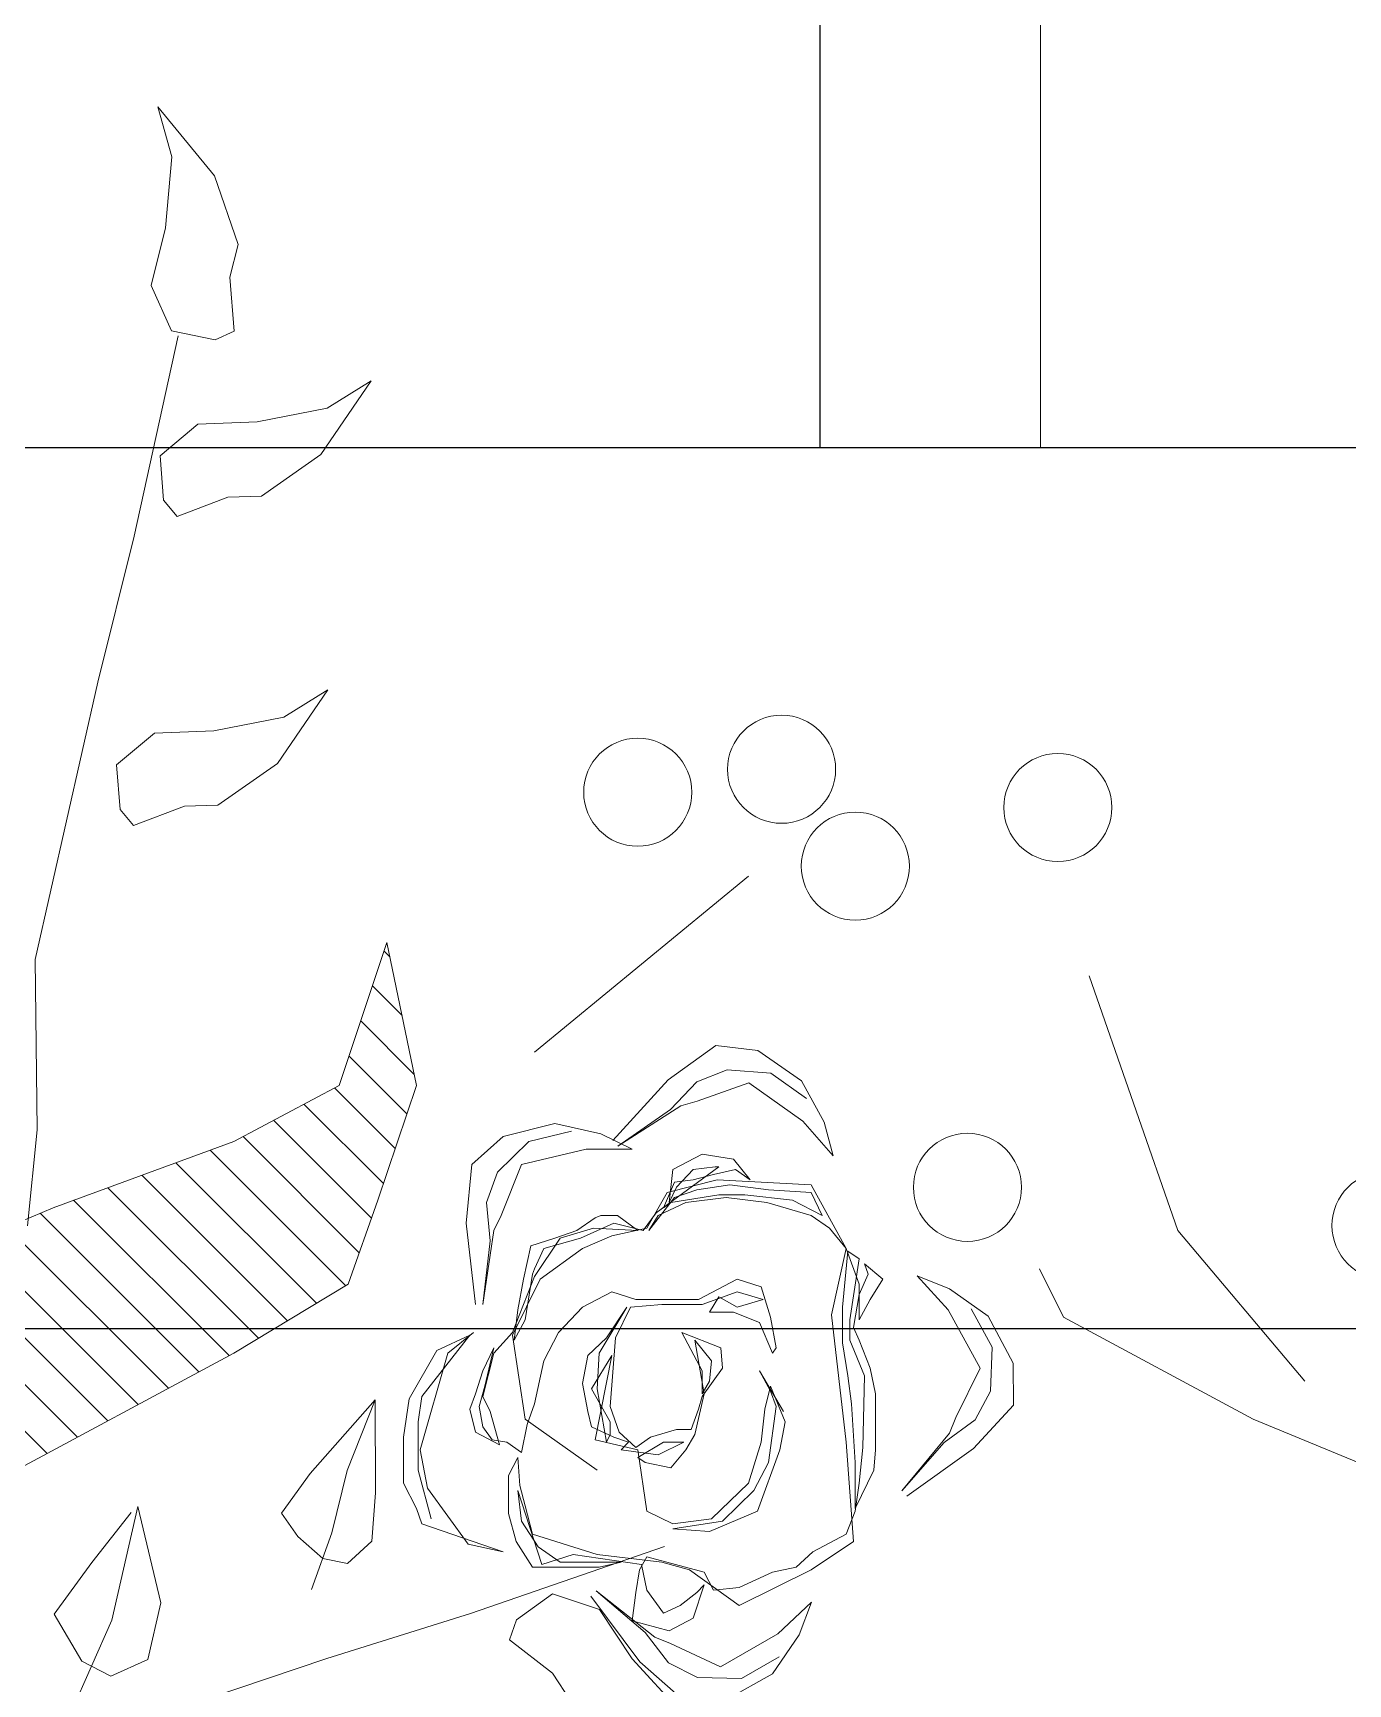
# Model space of a CAD drawing. Header units: millimetres. Extents: x -122165 to 59500, y -31598 to 53500.
# Drawn here: x 3321.4 to 3619.8, y 16633.2 to 17008 of the extents above; entities that cross this region are included whole.
import ezdxf

# ---------------------------------------------------------------- set-up
doc = ezdxf.new("R2010")
doc.units = ezdxf.units.MM
doc.header["$MEASUREMENT"] = 0
doc.linetypes.add('HIDDEN', pattern=[0.375, 0.25, -0.125])
doc.layers.add('Ano_Line_Parking', color=8, linetype='Continuous')
doc.layers.add('Pln_Elv_Stair', color=3, linetype='Continuous')
for name, color, linetype, lineweight in [('ARC_A_ R.C.C', 162, 'Continuous', 40), ('ARC_A_R.C.C. Hatch', 8, 'Continuous', 5), ('I_FUR', 7, 'Continuous', 18), ('Lan_Planter', 74, 'Continuous', 13)]:
    doc.layers.add(name, color=color, linetype=linetype, lineweight=lineweight)

# ---------------------------------------------------------------- blocks, each defined once
blk = doc.blocks.new('ARC$1$Existing Layout$0$col gf 180116')
at = {"layer": 'ARC_A_R.C.C. Hatch'}
h = blk.add_hatch(color=256, dxfattribs=at)
h.dxf.hatch_style = 1
h.paths.add_polyline_path([(201.73999, 26.78621), (202.64, 26.78621), (202.64, 26.48621), (201.73999, 26.48621)])
edge = h.paths.add_edge_path()
edge.add_line((216.33999, 22.98621), (216.13999, 22.98621))
edge.add_line((216.13999, 22.98621), (216.13999, 25.58621))
edge.add_line((216.13999, 25.58621), (218.33999, 25.58621))
edge.add_line((218.33999, 25.58621), (218.33999, 22.98621))
edge.add_line((218.33999, 22.98621), (218.03999, 22.98621))
h.paths.add_polyline_path([(207.13999, 25.88621), (207.43999, 25.88621), (207.43999, 26.78621), (207.13999, 26.78621)])
h.paths.add_polyline_path([(208.03999, 20.48621), (208.03999, 20.78621), (207.13999, 20.78621), (207.13999, 20.48621)])
h.paths.add_polyline_path([(202.63999, 32.78621), (202.63999, 32.48621), (201.73999, 32.48621), (201.73999, 32.78621)])
h.paths.add_polyline_path([(191.23999, 20.48621), (191.23999, 20.78621), (190.33999, 20.78621), (190.33999, 20.48621)])
h.paths.add_polyline_path([(184.03999, 20.48621), (184.03999, 20.78621), (183.13999, 20.78621), (183.13999, 20.48621)])
h.paths.add_polyline_path([(220.63999, 14.18621), (220.33999, 14.18621), (220.33999, 13.28621), (220.63999, 13.28621)])
h.paths.add_polyline_path([(220.63999, 20.48621), (220.63999, 20.78621), (219.73999, 20.78621), (219.73999, 20.48621)])
h.paths.add_polyline_path([(220.63999, 25.28621), (220.63999, 25.58621), (219.73999, 25.58621), (219.73999, 25.28621)])
h.paths.add_polyline_path([(220.63999, 32.78621), (220.63999, 32.48621), (219.73999, 32.48621), (219.73999, 32.78621)])
h.paths.add_polyline_path([(220.33999, 37.28621), (220.63999, 37.28621), (220.63999, 38.18621), (220.33999, 38.18621)])
h.paths.add_polyline_path([(201.13999, 43.28621), (201.43999, 43.28621), (201.43999, 44.18621), (201.13999, 44.18621)])
h.paths.add_polyline_path([(196.33999, 43.28621), (196.63999, 43.28621), (196.63999, 44.18621), (196.33999, 44.18621)])
h.paths.add_polyline_path([(190.33999, 43.28621), (190.63999, 43.28621), (190.63999, 44.18621), (190.33999, 44.18621)])
h.paths.add_polyline_path([(207.13999, 43.28621), (207.43999, 43.28621), (207.43999, 44.18621), (207.13999, 44.18621)])
h.paths.add_polyline_path([(220.63999, 56.78621), (220.33999, 56.78621), (220.33999, 55.88621), (220.63999, 55.88621)])
h.paths.add_polyline_path([(220.33999, 50.78621), (220.63999, 50.78621), (220.63999, 49.88621), (220.33999, 49.88621)])
h.paths.add_polyline_path([(226.33999, 50.78621), (226.63999, 50.78621), (226.63999, 49.88621), (226.33999, 49.88621)])
h.paths.add_polyline_path([(220.33999, 43.28621), (220.63999, 43.28621), (220.63999, 44.18621), (220.33999, 44.18621)])
h.paths.add_polyline_path([(232.63999, 44.18621), (232.63999, 43.88621), (231.73999, 43.88621), (231.73999, 44.18621)])
h.paths.add_polyline_path([(232.63999, 50.48621), (232.63999, 50.78621), (231.73999, 50.78621), (231.73999, 50.48621)])
h.paths.add_polyline_path([(232.63999, 55.88621), (232.63999, 56.18621), (231.73999, 56.18621), (231.73999, 55.88621)])
h.paths.add_polyline_path([(213.13999, 43.28621), (213.43999, 43.28621), (213.43999, 44.18621), (213.13999, 44.18621)])
h.paths.add_polyline_path([(226.63999, 7.88621), (226.63999, 8.18621), (225.73999, 8.18621), (225.73999, 7.88621)])
h.paths.add_polyline_path([(226.63999, 13.28621), (226.63999, 13.58621), (225.73999, 13.58621), (225.73999, 13.28621)])
h.paths.add_polyline_path([(201.73999, 20.78621), (201.73999, 20.48621), (202.63999, 20.48621), (202.63999, 20.78621)])
h.paths.add_polyline_path([(184.03999, 25.88621), (184.03999, 26.18621), (183.13999, 26.18621), (183.13999, 25.88621)])
h.paths.add_polyline_path([(183.13999, 14.18621), (183.13999, 13.88621), (184.03999, 13.88621), (184.03999, 14.18621)])
h.paths.add_polyline_path([(202.63999, 13.88621), (202.63999, 14.18621), (201.73999, 14.18621), (201.73999, 13.88621)])
h.paths.add_polyline_path([(196.33999, 13.28621), (196.63999, 13.28621), (196.63999, 14.18621), (196.33999, 14.18621)])
h.paths.add_polyline_path([(190.33999, 13.28621), (190.63999, 13.28621), (190.63999, 14.18621), (190.33999, 14.18621)])
h.paths.add_polyline_path([(196.33999, 25.88621), (196.63999, 25.88621), (196.63999, 26.78621), (196.33999, 26.78621)])
h.paths.add_polyline_path([(190.33999, 25.88621), (190.63999, 25.88621), (190.63999, 26.78621), (190.33999, 26.78621)])
h.paths.add_polyline_path([(214.03999, 13.28621), (214.03999, 13.58621), (213.13999, 13.58621), (213.13999, 13.28621)])
h.paths.add_polyline_path([(213.13999, 20.78621), (213.13999, 20.48621), (214.03999, 20.48621), (214.03999, 20.78621)])
h.paths.add_polyline_path([(213.43999, 26.78621), (213.13999, 26.78621), (213.13999, 25.88621), (213.43999, 25.88621)])
h.paths.add_polyline_path([(214.03999, 32.78621), (214.03999, 32.48621), (213.13999, 32.48621), (213.13999, 32.78621)])
h.paths.add_polyline_path([(214.03999, 7.88621), (214.03999, 8.18621), (213.13999, 8.18621), (213.13999, 7.88621)])
h.paths.add_polyline_path([(226.63999, 20.48621), (226.63999, 20.78621), (225.73999, 20.78621), (225.73999, 20.48621)])
h.paths.add_polyline_path([(226.63999, 25.28621), (226.63999, 25.58621), (225.73999, 25.58621), (225.73999, 25.28621)])
h.paths.add_polyline_path([(226.63999, 32.78621), (226.63999, 32.48621), (225.73999, 32.48621), (225.73999, 32.78621)])
h.paths.add_polyline_path([(226.63999, 37.28621), (226.63999, 37.58621), (225.73999, 37.58621), (225.73999, 37.28621)])
h.paths.add_polyline_path([(225.73999, 44.18621), (225.73999, 43.88621), (226.63999, 43.88621), (226.63999, 44.18621)])
h.paths.add_polyline_path([(226.63999, 56.78621), (226.33999, 56.78621), (226.33999, 55.88621), (226.63999, 55.88621)])
h.paths.add_polyline_path([(214.03999, 55.88621), (214.03999, 56.18621), (213.13999, 56.18621), (213.13999, 55.88621)])
h.paths.add_polyline_path([(213.13999, 37.28621), (213.43999, 37.28621), (213.43999, 38.18621), (213.13999, 38.18621)])
h.paths.add_polyline_path([(214.03999, 50.78621), (213.73999, 50.78621), (213.73999, 49.88621), (214.03999, 49.88621)])
h.paths.add_polyline_path([(207.13999, 37.28621), (207.43999, 37.28621), (207.43999, 38.18621), (207.13999, 38.18621)])
h.paths.add_polyline_path([(207.13999, 49.88621), (207.43999, 49.88621), (207.43999, 50.78621), (207.13999, 50.78621)])
h.paths.add_polyline_path([(183.13999, 50.18621), (183.13999, 49.88621), (184.03999, 49.88621), (184.03999, 50.18621)])
h.paths.add_polyline_path([(183.13999, 38.18621), (183.13999, 37.88621), (184.03999, 37.88621), (184.03999, 38.18621)])
h.paths.add_polyline_path([(201.73999, 37.58621), (201.73999, 37.28621), (202.63999, 37.28621), (202.63999, 37.58621)])
h.paths.add_polyline_path([(196.33999, 37.28621), (196.63999, 37.28621), (196.63999, 38.18621), (196.33999, 38.18621)])
h.paths.add_polyline_path([(190.33999, 37.28621), (190.63999, 37.28621), (190.63999, 38.18621), (190.33999, 38.18621)])
h.paths.add_polyline_path([(201.13999, 49.88621), (201.43999, 49.88621), (201.43999, 50.78621), (201.13999, 50.78621)])
h.paths.add_polyline_path([(196.33999, 49.88621), (196.63999, 49.88621), (196.63999, 50.78621), (196.33999, 50.78621)])
h.paths.add_polyline_path([(190.33999, 49.88621), (190.63999, 49.88621), (190.63999, 50.78621), (190.33999, 50.78621)])
h.paths.add_polyline_path([(220.63999, 8.18621), (220.33999, 8.18621), (220.33999, 7.28621), (220.63999, 7.28621)])
h.paths.add_polyline_path([(195.73999, 20.48621), (195.73999, 20.78621), (196.63999, 20.78621), (196.63999, 20.48621)])
h.paths.add_polyline_path([(183.13999, 43.58621), (183.13999, 43.28621), (184.03999, 43.28621), (184.03999, 43.58621)])
blk = doc.blocks.new('ARC')
at = {"layer": 'ARC_A_ R.C.C', "extrusion": (4.48937e-09, -4.26518e-20, 1), "xscale": 999.9941761349517, "yscale": 999.9941761349517, "zscale": 999.9941761349517}
blk.add_blockref('ARC$1$Existing Layout$0$col gf 180116', (-183138.93, -13286.14, -0.89), dxfattribs=at)
blk = doc.blocks.new('b-85')
at = {"color": 97, "true_color": 0x446a2a}
for p, q in [((280.98, 622.72), (301.12, 632.69)), ((238.57, 543.73), (280.98, 622.72)), ((317.03, 575.18), (423.06, 611.99)), ((254.47, 522.26), (317.03, 575.18)), ((201.46, 454), (238.57, 543.73)), ((224.35, -173.07), (294.71, -102.71)), ((297.94, -108.13), (326.57, -175.62)), ((231.13, -185.68), (301.14, -115.67)), ((237.92, -198.3), (306.92, -129.3)), ((266.13, -250.78), (206.76, -140.34)), ((244.7, -210.91), (312.7, -142.92)), ((251.48, -223.53), (318.47, -156.54)), ((258.26, -236.14), (324.25, -170.16)), ((358.93, -168.98), (319.06, -164.89)), ((429.86, -168.08), (358.93, -168.98)), ((545.14, -194.16), (429.86, -168.08)), ((139.12, -289.41), (101.37, -177.41)), ((137.97, -187.59), (157.51, -175.96)), ((157.51, -175.96), (179.02, -191.63)), ((326.57, -175.62), (354.14, -250.78)), ((116.68, -183.16), (155.08, -200.01)), ((265.05, -248.76), (329.69, -184.12)), ((131.69, -199.57), (137.97, -187.59)), ((179.02, -191.63), (199.74, -208.01)), ((272.26, -260.95), (334.89, -198.31)), ((605.92, -209.29), (545.14, -194.16)), ((138.64, -215.03), (131.69, -199.57)), ((155.08, -200.01), (202.33, -210.84)), ((485.54, -209.05), (492.25, -203.42)), ((492.25, -203.42), (510.72, -201.97)), ((510.72, -201.97), (523.96, -217.75)), ((202.33, -210.84), (162.27, -220.45)), ((279.55, -273.05), (340.1, -212.5)), ((493.57, -230.17), (485.54, -209.05)), ((689.2, -227.58), (605.92, -209.29)), ((162.27, -220.45), (138.64, -215.03)), ((523.96, -217.75), (524.88, -242.41)), ((691.34, -224.77), (710.17, -216.41)), ((710.17, -216.41), (734.13, -222.36)), ((784.44, -219.08), (755.76, -242.74)), ((763.7, -224.96), (784.44, -219.08)), ((614.1, -227.13), (620.81, -221.5)), ((620.81, -221.5), (639.28, -220.05)), ((639.28, -220.05), (652.52, -235.83)), ((687.62, -242.92), (691.34, -224.77)), ((734.13, -222.36), (763.7, -224.96)), ((286.84, -285.16), (345.3, -226.69)), ((493.96, -244.14), (493.57, -230.17)), ((622.13, -248.25), (614.1, -227.13)), ((652.52, -235.83), (653.44, -260.5)), ((294.13, -297.27), (350.51, -240.89)), ((511.29, -268.84), (493.96, -244.14)), ((524.88, -242.41), (530.57, -271.55)), ((691.18, -250.93), (687.62, -242.92)), ((755.76, -242.74), (727.22, -252.55)), ((294.76, -298.32), (266.13, -250.78)), ((354.14, -250.78), (377.46, -294.49)), ((622.52, -262.22), (622.13, -248.25)), ((713.69, -249.06), (691.18, -250.93)), ((727.22, -252.55), (713.69, -249.06)), ((307.87, -302.92), (356.18, -254.61)), ((653.44, -260.5), (659.13, -289.63)), ((322.23, -307.96), (362.93, -267.26)), ((639.85, -286.92), (622.52, -262.22)), ((189.85, -277.33), (199.49, -270.59)), ((199.49, -270.59), (216.08, -282.44)), ((541.96, -289.85), (511.29, -268.84)), ((530.57, -271.55), (541.96, -289.85)), ((180.71, -287.76), (189.85, -277.33)), ((336.66, -312.93), (369.68, -279.91)), ((167.74, -282.99), (191.35, -291.54)), ((178.59, -298.01), (180.71, -287.76)), ((216.08, -282.44), (246.63, -309.58)), ((670.53, -307.93), (639.85, -286.92)), ((157.85, -349.18), (139.12, -289.41)), ((191.35, -291.54), (217.31, -297.94)), ((351.16, -317.82), (376.43, -292.55)), ((377.46, -294.49), (436.84, -314.43)), ((659.13, -289.63), (670.53, -307.93)), ((187.91, -308.2), (178.59, -298.01)), ((217.31, -297.94), (246.63, -309.58)), ((329.75, -310.59), (294.76, -298.32)), ((365.67, -322.72), (389.76, -298.62)), ((207.91, -309.65), (187.91, -308.2)), ((382.02, -325.76), (404.28, -303.5)), ((406.47, -320.7), (418.81, -308.37)), ((246.63, -309.58), (207.91, -309.65)), ((377.46, -326.7), (329.75, -310.59)), ((436.84, -314.43), (377.46, -326.7)), ((430.92, -315.65), (433.33, -313.25)), ((464.41, -464.74), (391.25, -375.78)), ((121.3, -390.91), (133.03, -383.31))]:
    blk.add_line(p, q, dxfattribs=at)
at = {"color": 30, "true_color": 0xef731a}
for p, q in [((201.46, -326.7), (212.06, -321.33)), ((212.06, -321.33), (231.14, -321.33)), ((231.14, -321.33), (247.05, -323.63)), ((183.43, -362.74), (195.09, -329)), ((195.09, -329), (201.46, -326.7)), ((217.36, -327.47), (197.21, -332.83)), ((225.84, -328.23), (209.94, -331.3)), ((237.51, -327.47), (217.36, -327.47)), ((266.13, -339.74), (225.84, -328.23)), ((248.11, -329), (237.51, -327.47)), ((247.05, -323.63), (267.19, -335.14)), ((273.56, -348.94), (248.11, -329)), ((209.94, -331.3), (186.61, -348.17)), ((267.19, -335.14), (273.56, -348.94)), ((274.62, -350.47), (266.13, -339.74)), ((185.6, -429.81), (157.85, -349.18)), ((186.61, -348.17), (183.43, -362.74)), ((233.26, -351.24), (242.81, -348.94)), ((242.81, -348.94), (249.17, -351.24)), ((286.28, -351.24), (320.21, -347.41)), ((320.21, -347.41), (344.59, -349.71)), ((344.59, -349.71), (356.26, -362.74)), ((227.96, -361.21), (233.26, -351.24)), ((235.38, -354.31), (230.08, -358.14)), ((243.87, -352.77), (235.38, -354.31)), ((248.11, -354.31), (241.75, -357.38)), ((252.35, -355.07), (243.87, -352.77)), ((266.13, -358.91), (248.11, -354.31)), ((249.17, -351.24), (258.71, -354.31)), ((268.25, -358.91), (252.35, -355.07)), ((258.71, -354.31), (268.25, -358.91)), ((286.28, -354.31), (312.79, -357.38)), ((317.03, -358.91), (286.28, -354.31)), ((312.79, -357.38), (328.69, -355.84)), ((328.69, -355.84), (341.41, -360.44)), ((241.75, -357.38), (227.96, -361.21)), ((230.08, -358.14), (229.02, -364.28)), ((274.62, -366.58), (266.13, -358.91)), ((323.39, -361.98), (317.03, -358.91)), ((344.59, -370.41), (323.39, -361.98)), ((341.41, -360.44), (354.14, -373.48)), ((356.26, -362.74), (361.56, -384.22)), ((133.03, -383.31), (146.87, -365.46)), ((146.87, -365.46), (155.18, -368.25)), ((155.18, -368.25), (166.03, -383.27)), ((187.67, -368.11), (177.07, -375.01)), ((208.88, -368.88), (178.13, -378.85)), ((185.55, -377.31), (196.15, -370.41)), ((199.33, -365.04), (187.67, -368.11)), ((196.15, -370.41), (208.88, -368.88)), ((215.24, -365.04), (199.33, -365.04)), ((202.52, -371.95), (211, -369.65)), ((211, -369.65), (222.66, -368.88)), ((222.66, -368.88), (215.24, -365.04)), ((229.02, -364.28), (224.78, -370.41)), ((224.78, -370.41), (236.44, -372.71)), ((238.57, -371.95), (273.56, -366.58)), ((271.43, -367.35), (284.16, -368.88)), ((279.92, -371.95), (271.43, -367.35)), ((273.56, -366.58), (296.88, -378.08)), ((297.94, -375.78), (274.62, -366.58)), ((284.16, -368.88), (296.88, -371.18)), ((350.96, -397.25), (344.59, -370.41)), ((177.07, -375.01), (177.07, -384.22)), ((179.19, -386.52), (185.55, -377.31)), ((182.37, -401.86), (190.85, -375.01)), ((190.85, -375.01), (202.52, -371.95)), ((217.36, -401.86), (238.57, -371.95)), ((236.44, -372.71), (244.93, -375.78)), ((244.93, -375.78), (262.95, -379.62)), ((299, -375.01), (279.92, -371.95)), ((296.88, -371.18), (310.67, -374.25)), ((313.85, -386.52), (297.94, -375.78)), ((301.12, -375.78), (299, -375.01)), ((309.6, -379.62), (301.12, -375.78)), ((310.67, -374.25), (313.85, -384.22)), ((354.14, -373.48), (358.38, -391.12)), ((166.03, -383.27), (159.46, -402.79)), ((177.07, -384.22), (177.07, -402.62)), ((178.13, -378.85), (182.37, -391.89)), ((262.95, -379.62), (274.62, -385.75)), ((296.88, -378.08), (309.6, -395.72)), ((313.85, -394.95), (309.6, -379.62)), ((313.85, -384.22), (317.03, -393.42)), ((361.56, -384.22), (357.32, -403.39)), ((179.19, -411.83), (179.19, -386.52)), ((274.62, -385.75), (285.22, -395.72)), ((318.09, -400.32), (313.85, -386.52)), ((182.37, -391.89), (178.13, -420.26)), ((235.38, -399.56), (241.75, -398.02)), ((241.75, -398.02), (253.41, -395.72)), ((253.41, -395.72), (265.07, -398.02)), ((265.07, -398.02), (272.49, -405.69)), ((285.22, -395.72), (291.58, -407.99)), ((309.6, -395.72), (314.91, -407.99)), ((320.21, -408.76), (313.85, -394.95)), ((317.03, -393.42), (322.33, -401.09)), ((350.96, -416.43), (350.96, -397.25)), ((165.06, -399.2), (137.69, -419.61)), ((159.46, -402.79), (138.87, -416.41)), ((147.88, -425.83), (167.16, -401.43)), ((167.16, -401.43), (149.92, -421.81)), ((177.07, -402.62), (179.19, -411.83)), ((179.19, -428.7), (182.37, -401.86)), ((230.08, -401.09), (225.84, -418.73)), ((251.29, -401.86), (229.02, -405.69)), ((265.07, -407.99), (230.08, -401.09)), ((231.14, -408.76), (235.38, -399.56)), ((237.51, -407.22), (251.29, -399.56)), ((251.29, -399.56), (265.07, -407.99)), ((266.13, -402.62), (251.29, -401.86)), ((285.22, -414.13), (266.13, -402.62)), ((317.03, -418.73), (318.09, -400.32)), ((322.33, -401.09), (323.39, -403.39)), ((323.39, -403.39), (323.39, -410.29)), ((357.32, -403.39), (350.96, -416.43)), ((223.72, -427.16), (225.84, -411.83)), ((225.84, -411.83), (229.02, -414.89)), ((233.26, -411.06), (226.9, -417.96)), ((229.02, -405.69), (232.2, -407.22)), ((229.02, -414.89), (231.14, -408.76)), ((232.2, -407.22), (237.51, -407.22)), ((243.87, -407.22), (233.26, -411.06)), ((272.49, -409.52), (243.87, -407.22)), ((272.49, -405.69), (285.22, -414.13)), ((285.22, -415.66), (272.49, -409.52)), ((291.58, -407.99), (288.4, -417.96)), ((314.91, -407.99), (318.09, -422.56)), ((317.03, -421.03), (320.21, -408.76)), ((323.39, -410.29), (317.03, -418.73)), ((352.2, -410.46), (367.37, -432.41)), ((369.01, -436.61), (352.2, -410.46)), ((354.5, -408.44), (379.75, -431.42)), ((138.87, -416.41), (116.96, -436.45)), ((150.56, -431.76), (154.8, -416.43)), ((154.8, -416.43), (166.47, -417.96)), ((166.47, -417.96), (176.01, -419.49)), ((225.84, -418.73), (200.39, -422.56)), ((220.54, -421.8), (222.66, -418.73)), ((222.66, -418.73), (229.02, -429.46)), ((226.9, -417.96), (231.14, -424.1)), ((286.28, -428.7), (285.22, -415.66)), ((288.4, -417.96), (288.4, -444.04)), ((137.69, -419.61), (121.47, -437.98)), ((149.92, -421.81), (137.27, -431.57)), ((167.53, -422.56), (157.98, -429.46)), ((178.13, -420.26), (167.53, -422.56)), ((181.31, -422.56), (174.95, -446.34)), ((176.01, -419.49), (181.31, -422.56)), ((200.39, -422.56), (195.09, -433.3)), ((218.42, -432.53), (220.54, -421.8)), ((231.14, -424.1), (234.32, -434.83)), ((324.45, -426.4), (317.03, -421.03)), ((317.03, -423.33), (330.81, -434.07)), ((323.39, -427.16), (317.03, -423.33)), ((318.09, -422.56), (332.93, -431)), ((137.27, -431.57), (131.14, -443.63)), ((135.64, -453.08), (145.34, -432.42)), ((145.34, -432.42), (147.88, -425.83)), ((155.86, -441.73), (150.56, -431.76)), ((157.98, -429.46), (161.16, -436.37)), ((176.01, -440.2), (179.19, -428.7)), ((225.84, -438.67), (218.42, -432.53)), ((229.02, -437.9), (223.72, -427.16)), ((229.02, -429.46), (229.02, -437.9)), ((286.28, -445.57), (286.28, -428.7)), ((328.69, -438.67), (323.39, -427.16)), ((343.53, -452.47), (324.45, -426.4)), ((326.57, -429.46), (337.17, -434.07)), ((328.69, -432.53), (326.57, -429.46)), ((328.69, -431.76), (335.05, -434.83)), ((342.47, -433.3), (328.69, -431.76)), ((331.87, -452.47), (328.69, -432.53)), ((332.93, -431), (338.23, -451.7)), ((367.37, -432.41), (379, -443.36)), ((379.75, -431.42), (394.1, -451.27)), ((161.16, -436.37), (166.47, -443.27)), ((191.91, -448.64), (192.97, -433.3)), ((192.97, -433.3), (196.15, -454)), ((195.09, -433.3), (197.21, -449.4)), ((232.2, -442.5), (225.84, -438.67)), ((234.32, -434.83), (234.32, -440.97)), ((274.62, -437.13), (262.95, -443.27)), ((268.25, -453.24), (274.62, -437.13)), ((330.81, -455.54), (328.69, -438.67)), ((330.81, -434.07), (333.99, -443.27)), ((335.05, -434.83), (342.47, -441.73)), ((337.17, -434.07), (338.23, -441.73)), ((348.84, -445.57), (342.47, -433.3)), ((370.9, -443.42), (369.01, -436.61)), ((131.14, -443.63), (130.78, -461.84)), ((169.65, -446.34), (155.86, -441.73)), ((161.16, -460.91), (176.01, -440.2)), ((166.47, -443.27), (169.65, -446.34)), ((174.95, -446.34), (167.53, -450.17)), ((249.17, -446.34), (232.2, -442.5)), ((234.32, -440.97), (242.81, -444.04)), ((242.81, -444.04), (248.11, -445.57)), ((248.11, -445.57), (259.77, -454)), ((271.43, -442.5), (249.17, -446.34)), ((249.17, -445.57), (254.47, -448.64)), ((258.71, -445.57), (249.17, -445.57)), ((262.95, -443.27), (258.71, -445.57)), ((262.95, -449.4), (271.43, -442.5)), ((291.58, -460.14), (286.28, -445.57)), ((288.4, -444.04), (296.88, -460.14)), ((333.99, -443.27), (336.11, -457.07)), ((338.23, -441.73), (340.35, -450.17)), ((342.47, -441.73), (343.53, -450.94)), ((346.72, -458.61), (348.84, -445.57)), ((378.54, -464.92), (370.9, -443.42)), ((379, -443.36), (383.93, -455.96)), ((149.36, -477.01), (135.64, -453.08)), ((167.53, -450.17), (168.59, -460.91)), ((200.39, -468.58), (191.91, -448.64)), ((197.21, -449.4), (212.06, -464.74)), ((254.47, -448.64), (262.95, -449.4)), ((283.1, -448.64), (289.46, -452.47)), ((283.1, -458.61), (283.1, -448.64)), ((289.46, -452.47), (285.22, -460.14)), ((331.87, -463.21), (331.87, -452.47)), ((338.23, -451.7), (336.11, -490.82)), ((340.35, -450.17), (342.47, -459.37)), ((343.53, -450.94), (343.53, -452.47)), ((394.1, -451.27), (391.99, -468.63)), ((121.89, -455.46), (132.71, -474.75)), ((196.15, -454), (208.88, -467.04)), ((259.77, -454), (268.25, -453.24)), ((278.86, -469.34), (283.1, -458.61)), ((328.69, -472.41), (330.81, -455.54)), ((336.11, -457.07), (333.99, -473.18)), ((338.23, -465.51), (346.72, -458.61)), ((342.47, -459.37), (338.23, -465.51)), ((383.93, -455.96), (382.52, -474.12)), ((130.78, -461.84), (139.75, -477.61)), ((176.01, -490.82), (161.16, -460.91)), ((168.59, -460.91), (174.95, -474.71)), ((212.06, -464.74), (229.02, -470.11)), ((285.22, -460.14), (288.4, -470.88)), ((288.4, -470.88), (291.58, -460.14)), ((296.88, -460.14), (293.7, -470.11)), ((329.75, -483.15), (331.87, -463.21)), ((362.55, -487.4), (378.54, -464.92)), ((225.84, -477.78), (200.39, -468.58)), ((208.88, -467.04), (220.54, -473.18)), ((220.54, -473.18), (243.87, -476.25)), ((229.02, -470.11), (242.81, -471.64)), ((258.71, -469.34), (241.75, -479.31)), ((242.81, -471.64), (252.35, -473.94)), ((250.23, -473.94), (258.71, -469.34)), ((266.13, -474.71), (278.86, -469.34)), ((293.7, -470.11), (280.98, -473.94)), ((323.39, -490.82), (328.69, -472.41)), ((333.99, -473.18), (332.93, -490.82)), ((391.99, -468.63), (379.34, -486.78)), ((132.71, -474.75), (148.92, -485.83)), ((162.48, -490.99), (149.36, -477.01)), ((174.95, -474.71), (177.07, -484.68)), ((237.51, -480.08), (225.84, -477.78)), ((252.35, -473.94), (237.51, -480.08)), ((243.87, -476.25), (250.23, -473.94)), ((268.25, -476.25), (266.13, -474.71)), ((280.98, -473.94), (268.25, -476.25)), ((382.52, -474.12), (372.05, -488.94)), ((148.92, -485.83), (162.48, -490.99)), ((177.07, -484.68), (183.43, -491.58)), ((323.39, -495.42), (329.75, -483.15)), ((348.13, -500.04), (362.55, -487.4)), ((379.34, -486.78), (362.13, -496.23)), ((187.67, -508.45), (176.01, -490.82)), ((183.43, -491.58), (190.85, -505.39)), ((336.11, -490.82), (309.6, -505.39)), ((318.09, -498.49), (323.39, -490.82)), ((332.93, -490.82), (323.39, -495.42)), ((282.04, -499.25), (229.02, -505.39)), ((309.6, -505.39), (282.04, -499.25)), ((309.6, -505.39), (318.09, -498.49)), ((362.13, -496.23), (348.13, -500.04)), ((229.02, -505.39), (187.67, -508.45)), ((190.85, -505.39), (200.39, -509.22)), ((244.93, -507.69), (220.54, -509.22)), ((256.59, -506.15), (244.93, -507.69)), ((270.37, -503.85), (256.59, -506.15)), ((256.59, -513.06), (271.43, -506.92)), ((285.22, -503.85), (270.37, -503.85)), ((271.43, -506.92), (279.92, -506.92)), ((279.92, -506.92), (305.36, -510.76)), ((308.54, -506.15), (285.22, -503.85)), ((294.76, -510.76), (309.6, -505.39)), ((305.36, -510.76), (308.54, -506.15)), ((200.39, -509.22), (212.06, -510.76)), ((201.46, -509.22), (217.36, -516.89)), ((220.54, -509.22), (201.46, -509.22)), ((212.06, -510.76), (226.9, -512.29)), ((226.9, -512.29), (256.59, -513.06)), ((259.77, -515.36), (271.43, -510.76)), ((271.43, -510.76), (276.74, -508.45)), ((276.74, -508.45), (290.52, -510.76)), ((279.92, -510.76), (294.76, -510.76)), ((288.4, -515.36), (279.92, -510.76)), ((290.52, -510.76), (299, -514.59)), ((303.24, -513.06), (296.88, -520.73)), ((299, -514.59), (303.24, -513.06)), ((217.36, -516.89), (225.84, -517.66)), ((225.84, -517.66), (235.38, -517.66)), ((235.38, -517.66), (249.17, -517.66)), ((249.17, -517.66), (259.77, -515.36)), ((296.88, -520.73), (288.4, -515.36)), ((208.82, -528.59), (228.86, -546.21)), ((232.84, -548.33), (208.82, -528.59)), ((206.54, -530.65), (226.43, -558.4)), ((298.27, -534.97), (284.04, -547.82)), ((292.86, -548.43), (298.27, -534.97)), ((228.86, -546.21), (238.38, -559.04)), ((239.38, -551), (232.84, -548.33)), ((284.04, -547.82), (259.85, -561.08)), ((281.47, -564.43), (292.86, -548.43)), ((259.85, -561.08), (239.38, -551)), ((226.43, -558.4), (244.48, -574.96)), ((238.38, -559.04), (250.32, -565.4)), ((268.53, -566.11), (284.46, -557.44)), ((250.32, -565.4), (268.53, -566.11)), ((261.98, -574.88), (281.47, -564.43)), ((244.48, -574.96), (261.98, -574.88))]:
    blk.add_line(p, q, dxfattribs=at)
at = {"color": 97, "true_color": 0x446a2a}
for centre in [(335.05, 662.6), (493.04, 625.02), (319.15, 488.52), (499.4, -418.73), (508.94, -478.55), (468.65, -509.22)]:
    blk.add_circle(centre, 22.48, dxfattribs=at)
blk = doc.blocks.new('ARC$0$Existing Layout$0$col gf 180116')
at = {"true_color": 0x3d3dff}
h = blk.add_hatch(color=160, dxfattribs=at)
h.dxf.hatch_style = 1
h.paths.add_polyline_path([(201.73999, 26.78621), (202.64, 26.78621), (202.64, 26.48621), (201.73999, 26.48621)])
edge = h.paths.add_edge_path()
edge.add_line((216.33999, 22.98621), (216.13999, 22.98621))
edge.add_line((216.13999, 22.98621), (216.13999, 25.58621))
edge.add_line((216.13999, 25.58621), (218.33999, 25.58621))
edge.add_line((218.33999, 25.58621), (218.33999, 22.98621))
edge.add_line((218.33999, 22.98621), (218.03999, 22.98621))
h.paths.add_polyline_path([(207.13999, 25.88621), (207.43999, 25.88621), (207.43999, 26.78621), (207.13999, 26.78621)])
h.paths.add_polyline_path([(208.03999, 20.48621), (208.03999, 20.78621), (207.13999, 20.78621), (207.13999, 20.48621)])
h.paths.add_polyline_path([(202.63999, 32.78621), (202.63999, 32.48621), (201.73999, 32.48621), (201.73999, 32.78621)])
h.paths.add_polyline_path([(191.23999, 20.48621), (191.23999, 20.78621), (190.33999, 20.78621), (190.33999, 20.48621)])
h.paths.add_polyline_path([(184.03999, 20.48621), (184.03999, 20.78621), (183.13999, 20.78621), (183.13999, 20.48621)])
h.paths.add_polyline_path([(220.63999, 14.18621), (220.33999, 14.18621), (220.33999, 13.28621), (220.63999, 13.28621)])
h.paths.add_polyline_path([(220.63999, 20.48621), (220.63999, 20.78621), (219.73999, 20.78621), (219.73999, 20.48621)])
h.paths.add_polyline_path([(220.63999, 25.28621), (220.63999, 25.58621), (219.73999, 25.58621), (219.73999, 25.28621)])
h.paths.add_polyline_path([(220.63999, 32.78621), (220.63999, 32.48621), (219.73999, 32.48621), (219.73999, 32.78621)])
h.paths.add_polyline_path([(220.33999, 37.28621), (220.63999, 37.28621), (220.63999, 38.18621), (220.33999, 38.18621)])
h.paths.add_polyline_path([(201.13999, 43.28621), (201.43999, 43.28621), (201.43999, 44.18621), (201.13999, 44.18621)])
h.paths.add_polyline_path([(196.33999, 43.28621), (196.63999, 43.28621), (196.63999, 44.18621), (196.33999, 44.18621)])
h.paths.add_polyline_path([(190.33999, 43.28621), (190.63999, 43.28621), (190.63999, 44.18621), (190.33999, 44.18621)])
h.paths.add_polyline_path([(207.13999, 43.28621), (207.43999, 43.28621), (207.43999, 44.18621), (207.13999, 44.18621)])
h.paths.add_polyline_path([(220.63999, 56.78621), (220.33999, 56.78621), (220.33999, 55.88621), (220.63999, 55.88621)])
h.paths.add_polyline_path([(220.33999, 50.78621), (220.63999, 50.78621), (220.63999, 49.88621), (220.33999, 49.88621)])
h.paths.add_polyline_path([(226.33999, 50.78621), (226.63999, 50.78621), (226.63999, 49.88621), (226.33999, 49.88621)])
h.paths.add_polyline_path([(220.33999, 43.28621), (220.63999, 43.28621), (220.63999, 44.18621), (220.33999, 44.18621)])
h.paths.add_polyline_path([(232.63999, 44.18621), (232.63999, 43.88621), (231.73999, 43.88621), (231.73999, 44.18621)])
h.paths.add_polyline_path([(232.63999, 50.48621), (232.63999, 50.78621), (231.73999, 50.78621), (231.73999, 50.48621)])
h.paths.add_polyline_path([(232.63999, 55.88621), (232.63999, 56.18621), (231.73999, 56.18621), (231.73999, 55.88621)])
h.paths.add_polyline_path([(213.13999, 43.28621), (213.43999, 43.28621), (213.43999, 44.18621), (213.13999, 44.18621)])
h.paths.add_polyline_path([(226.63999, 7.88621), (226.63999, 8.18621), (225.73999, 8.18621), (225.73999, 7.88621)])
h.paths.add_polyline_path([(226.63999, 13.28621), (226.63999, 13.58621), (225.73999, 13.58621), (225.73999, 13.28621)])
h.paths.add_polyline_path([(201.73999, 20.78621), (201.73999, 20.48621), (202.63999, 20.48621), (202.63999, 20.78621)])
h.paths.add_polyline_path([(184.03999, 25.88621), (184.03999, 26.18621), (183.13999, 26.18621), (183.13999, 25.88621)])
h.paths.add_polyline_path([(183.13999, 14.18621), (183.13999, 13.88621), (184.03999, 13.88621), (184.03999, 14.18621)])
h.paths.add_polyline_path([(202.63999, 13.88621), (202.63999, 14.18621), (201.73999, 14.18621), (201.73999, 13.88621)])
h.paths.add_polyline_path([(196.33999, 13.28621), (196.63999, 13.28621), (196.63999, 14.18621), (196.33999, 14.18621)])
h.paths.add_polyline_path([(190.33999, 13.28621), (190.63999, 13.28621), (190.63999, 14.18621), (190.33999, 14.18621)])
h.paths.add_polyline_path([(196.33999, 25.88621), (196.63999, 25.88621), (196.63999, 26.78621), (196.33999, 26.78621)])
h.paths.add_polyline_path([(190.33999, 25.88621), (190.63999, 25.88621), (190.63999, 26.78621), (190.33999, 26.78621)])
h.paths.add_polyline_path([(214.03999, 13.28621), (214.03999, 13.58621), (213.13999, 13.58621), (213.13999, 13.28621)])
h.paths.add_polyline_path([(213.13999, 20.78621), (213.13999, 20.48621), (214.03999, 20.48621), (214.03999, 20.78621)])
h.paths.add_polyline_path([(213.43999, 26.78621), (213.13999, 26.78621), (213.13999, 25.88621), (213.43999, 25.88621)])
h.paths.add_polyline_path([(214.03999, 32.78621), (214.03999, 32.48621), (213.13999, 32.48621), (213.13999, 32.78621)])
h.paths.add_polyline_path([(214.03999, 7.88621), (214.03999, 8.18621), (213.13999, 8.18621), (213.13999, 7.88621)])
h.paths.add_polyline_path([(226.63999, 20.48621), (226.63999, 20.78621), (225.73999, 20.78621), (225.73999, 20.48621)])
h.paths.add_polyline_path([(226.63999, 25.28621), (226.63999, 25.58621), (225.73999, 25.58621), (225.73999, 25.28621)])
h.paths.add_polyline_path([(226.63999, 32.78621), (226.63999, 32.48621), (225.73999, 32.48621), (225.73999, 32.78621)])
h.paths.add_polyline_path([(226.63999, 37.28621), (226.63999, 37.58621), (225.73999, 37.58621), (225.73999, 37.28621)])
h.paths.add_polyline_path([(225.73999, 44.18621), (225.73999, 43.88621), (226.63999, 43.88621), (226.63999, 44.18621)])
h.paths.add_polyline_path([(226.63999, 56.78621), (226.33999, 56.78621), (226.33999, 55.88621), (226.63999, 55.88621)])
h.paths.add_polyline_path([(214.03999, 55.88621), (214.03999, 56.18621), (213.13999, 56.18621), (213.13999, 55.88621)])
h.paths.add_polyline_path([(213.13999, 37.28621), (213.43999, 37.28621), (213.43999, 38.18621), (213.13999, 38.18621)])
h.paths.add_polyline_path([(214.03999, 50.78621), (213.73999, 50.78621), (213.73999, 49.88621), (214.03999, 49.88621)])
h.paths.add_polyline_path([(207.13999, 37.28621), (207.43999, 37.28621), (207.43999, 38.18621), (207.13999, 38.18621)])
h.paths.add_polyline_path([(207.13999, 49.88621), (207.43999, 49.88621), (207.43999, 50.78621), (207.13999, 50.78621)])
h.paths.add_polyline_path([(183.13999, 50.18621), (183.13999, 49.88621), (184.03999, 49.88621), (184.03999, 50.18621)])
h.paths.add_polyline_path([(183.13999, 38.18621), (183.13999, 37.88621), (184.03999, 37.88621), (184.03999, 38.18621)])
h.paths.add_polyline_path([(201.73999, 37.58621), (201.73999, 37.28621), (202.63999, 37.28621), (202.63999, 37.58621)])
h.paths.add_polyline_path([(196.33999, 37.28621), (196.63999, 37.28621), (196.63999, 38.18621), (196.33999, 38.18621)])
h.paths.add_polyline_path([(190.33999, 37.28621), (190.63999, 37.28621), (190.63999, 38.18621), (190.33999, 38.18621)])
h.paths.add_polyline_path([(201.13999, 49.88621), (201.43999, 49.88621), (201.43999, 50.78621), (201.13999, 50.78621)])
h.paths.add_polyline_path([(196.33999, 49.88621), (196.63999, 49.88621), (196.63999, 50.78621), (196.33999, 50.78621)])
h.paths.add_polyline_path([(190.33999, 49.88621), (190.63999, 49.88621), (190.63999, 50.78621), (190.33999, 50.78621)])
h.paths.add_polyline_path([(220.63999, 8.18621), (220.33999, 8.18621), (220.33999, 7.28621), (220.63999, 7.28621)])
h.paths.add_polyline_path([(195.73999, 20.48621), (195.73999, 20.78621), (196.63999, 20.78621), (196.63999, 20.48621)])
h.paths.add_polyline_path([(183.13999, 43.58621), (183.13999, 43.28621), (184.03999, 43.28621), (184.03999, 43.58621)])

msp = doc.modelspace()

# ---------------------------------------------------------------- linework, layer by layer
at = {"layer": 'Ano_Line_Parking', "color": 7, "elevation": -4.63}
for points in [[(1499.99, 16263.86), (7549.99, 16263.86), (7549.99, 16913.86), (1499.99, 16913.86)], [(1699.99, 16463.86), (7349.99, 16463.86), (7349.99, 16713.86), (1699.99, 16713.86)]]:
    msp.add_lwpolyline(points, close=True, dxfattribs=at)
at = {"layer": 'I_FUR', "color": 1, "linetype": 'HIDDEN', "ltscale": 1000}
msp.add_line((3549.99, 16913.86, -4.63), (3549.99, 22861.91, -5.23), dxfattribs=at)
at = {"layer": 'Pln_Elv_Stair', "color": 7}
msp.add_line((3499.99, 16913.86, -4.63), (3499.99, 22913.86, -5.23), dxfattribs=at)

# ---------------------------------------------------------------- block references
msp.add_blockref('ARC', (0, 0))
at = {"layer": 'ARC_A_ R.C.C', "xscale": 999.9941761349517, "yscale": 999.9941761349517, "zscale": 999.9941761349517}
msp.add_blockref('ARC$0$Existing Layout$0$col gf 180116', (-183138.93, -13286.14, -0.89), dxfattribs=at)
at = {"layer": 'Lan_Planter', "xscale": 0.5457450345095533, "yscale": 0.5457450345095533, "zscale": 0.5457450345095533, "rotation": 90}
for p in [(3230.09, 16563.11, -6.13), (3895.06, 16563.11, -6.13)]:
    msp.add_blockref('b-85', p, dxfattribs=at)

doc.saveas('drawing.dxf')
